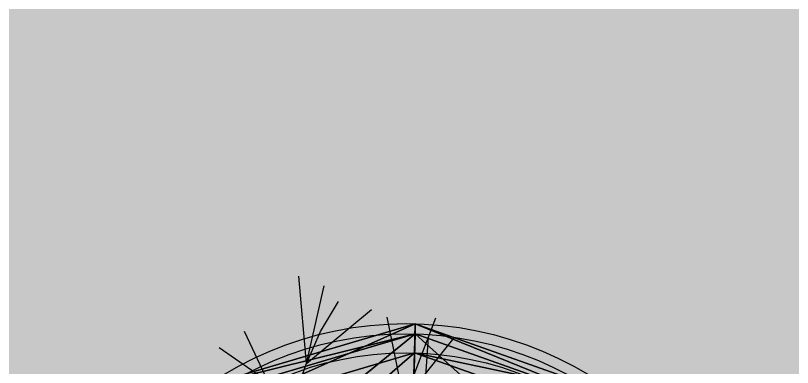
# Model space of a CAD drawing. Header units: inches. Extents: x 23 to 629, y -355 to 51.
# Drawn here: x 64.239 to 67.08, y 19.58 to 20.867 of the extents above; entities that cross this region are included whole.
import ezdxf

# ---------------------------------------------------------------- set-up
doc = ezdxf.new("R2010")
doc.units = ezdxf.units.IN
doc.header["$MEASUREMENT"] = 0
for name, color, linetype, true_color in [('tree', 1, 'Continuous', 0xff0000), ('tree-summer', 7, 'Continuous', 0x777799), ('TREES', 7, 'Continuous', 0x777799)]:
    doc.layers.add(name, color=color, linetype=linetype, true_color=true_color)

# ---------------------------------------------------------------- blocks, each defined once
blk = doc.blocks.new('Component#46')
at = {"layer": 'tree'}
for p, q in [((6.859, 17.352, 11.118), (6.664, 19.601, 11.404)), ((6.859, 17.352, 11.118), (7.312, 19.347, 10.775)), ((6.859, 17.352, 11.118), (8.526, 18.738, 11.118)), ((9.37, 16.416, 13.2), (8.934, 18.543, 13.567)), ((9.37, 16.416, 13.2), (10.18, 18.523, 12.85)), ((5.872, 16.886, 11.118), (5.264, 18.172, 11.866)), ((9.37, 16.416, 13.2), (10.651, 18.01, 13.8)), ((9.765, 14.637, 15.019), (9.991, 18.032, 15.289)), ((5.872, 16.886, 11.118), (4.616, 17.755, 11.118))]:
    blk.add_line(p, q, dxfattribs=at)
blk.add_polyline3d([(6.859, 17.352, 11.118), (7.215, 18.18, 11.413), (7.679, 18.948, 11.718)], dxfattribs=at)
at = {"layer": 'tree', "extrusion": (0, 0, -1)}
blk.add_arc((-13.328, 15.036, -11.118), 6.872, 4.7, 19.7, dxfattribs=at)
at = {"layer": 'tree-summer', "color": 76, "true_color": 0x427f00}
for p, q in [((9.653, 18.375, 12.85), (9.633, 17.624, 16.659)), ((9.646, 18.112, 8.887), (9.653, 18.375, 12.85)), ((9.646, 18.112, 8.887), (9.591, 16.031, 6.894)), ((9.578, 15.514, 20.042), (9.633, 17.624, 16.659))]:
    blk.add_line(p, q, dxfattribs=at)
for centre, radius in [((9.417, 9.387, 12.85), 8.991), ((9.417, 9.387, 8.887), 8.729), ((9.417, 9.387, 16.659), 8.24)]:
    blk.add_circle(centre, radius, dxfattribs=at)
at = {"layer": 'tree-summer', "color": 108, "true_color": 0x00560c}
mesh = blk.add_polyface(dxfattribs=at)
corners = [(4.325, 16.797, 12.85), (9.646, 18.112, 8.887), (4.474, 16.581, 8.887), (9.653, 18.375, 12.85)]
mesh.append_faces([[corners[k] for k in face] for face in [(0, 1, 2), (1, 0, 3)]], dxfattribs={"vtx0": -1, "color": 108})
mesh = blk.add_polyface(dxfattribs=at)
corners = [(4.75, 16.178, 16.659), (9.653, 18.375, 12.85), (4.325, 16.797, 12.85), (9.633, 17.624, 16.659)]
mesh.append_faces([[corners[k] for k in face] for face in [(0, 1, 2), (1, 0, 3)]], dxfattribs={"vtx0": -1, "color": 108})
mesh = blk.add_polyface(dxfattribs=at)
corners = [(9.633, 17.624, 16.659), (14.891, 16.519, 12.85), (9.653, 18.375, 12.85), (14.434, 15.923, 16.659)]
mesh.append_faces([[corners[k] for k in face] for face in [(0, 1, 2), (1, 0, 3)]], dxfattribs={"vtx0": -1, "color": 108})
mesh = blk.add_polyface(dxfattribs=at)
corners = [(9.653, 18.375, 12.85), (14.731, 16.311, 8.887), (9.646, 18.112, 8.887), (14.891, 16.519, 12.85)]
mesh.append_faces([[corners[k] for k in face] for face in [(0, 1, 2), (1, 0, 3)]], dxfattribs={"vtx0": -1, "color": 108})
mesh = blk.add_polyface(dxfattribs=at)
corners = [(9.646, 18.112, 8.887), (5.653, 14.865, 6.894), (4.474, 16.581, 8.887), (9.591, 16.031, 6.894)]
mesh.append_faces([[corners[k] for k in face] for face in [(0, 1, 2), (1, 0, 3)]], dxfattribs={"vtx0": -1, "color": 108})
mesh = blk.add_polyface(dxfattribs=at)
corners = [(9.646, 18.112, 8.887), (13.463, 14.659, 6.894), (9.591, 16.031, 6.894), (14.731, 16.311, 8.887)]
mesh.append_faces([[corners[k] for k in face] for face in [(0, 1, 2), (1, 0, 3)]], dxfattribs={"vtx0": -1, "color": 108})
mesh = blk.add_polyface(dxfattribs=at)
corners = [(5.945, 14.439, 20.042), (9.633, 17.624, 16.659), (4.75, 16.178, 16.659), (9.578, 15.514, 20.042)]
mesh.append_faces([[corners[k] for k in face] for face in [(0, 1, 2), (1, 0, 3)]], dxfattribs={"vtx0": -1, "color": 108})
mesh = blk.add_polyface(dxfattribs=at)
corners = [(9.578, 15.514, 20.042), (14.434, 15.923, 16.659), (9.633, 17.624, 16.659), (13.149, 14.249, 20.042)]
mesh.append_faces([[corners[k] for k in face] for face in [(0, 1, 2), (1, 0, 3)]], dxfattribs={"vtx0": -1, "color": 108})

msp = doc.modelspace()

# ---------------------------------------------------------------- hatches: boundary and pattern name
h = msp.add_hatch()
h.set_pattern_fill('AR-SAND', color=3, scale=0.1, angle=-90, style=0)
h.set_pattern_definition([(307.5, (-20.70877, 77.59043), (0.19268238, 0.00629934), [0, -0.152, 0, -0.17, 0, -0.1625]), (277.5, (-20.70877, 77.59043), (0.2822146, -0.1769777), [0, -0.082, 0, -0.137, 0, -0.0525]), (237.5, (-20.70877, 77.71343), (0.0005659, -0.31141419), [0, -0.05, 0, -0.18, 0, -0.235]), (227.5, (-20.70877, 77.71343), (0.08776756, -0.30061266), [0, -0.025, 0, -0.118, 0, -0.135])])
h.paths.add_polyline_path([(56.9431, 27.47786), (56.9431, 24.47786), (67.6931, 24.47786), (67.6931, 27.47786)])
h.paths.add_polyline_path([(56.9431, 22.07786), (56.9431, 19.07786), (67.6931, 19.07786), (67.6931, 22.07786)])

# ---------------------------------------------------------------- block references
at = {"layer": 'TREES', "linetype": 'Continuous', "lineweight": 0, "xscale": 0.142430043518516, "yscale": 0.142430043518516, "zscale": 0.1424300435185114}
msp.add_blockref('Component#46', (64.32587, 17.12306), dxfattribs=at)

doc.saveas('drawing.dxf')
